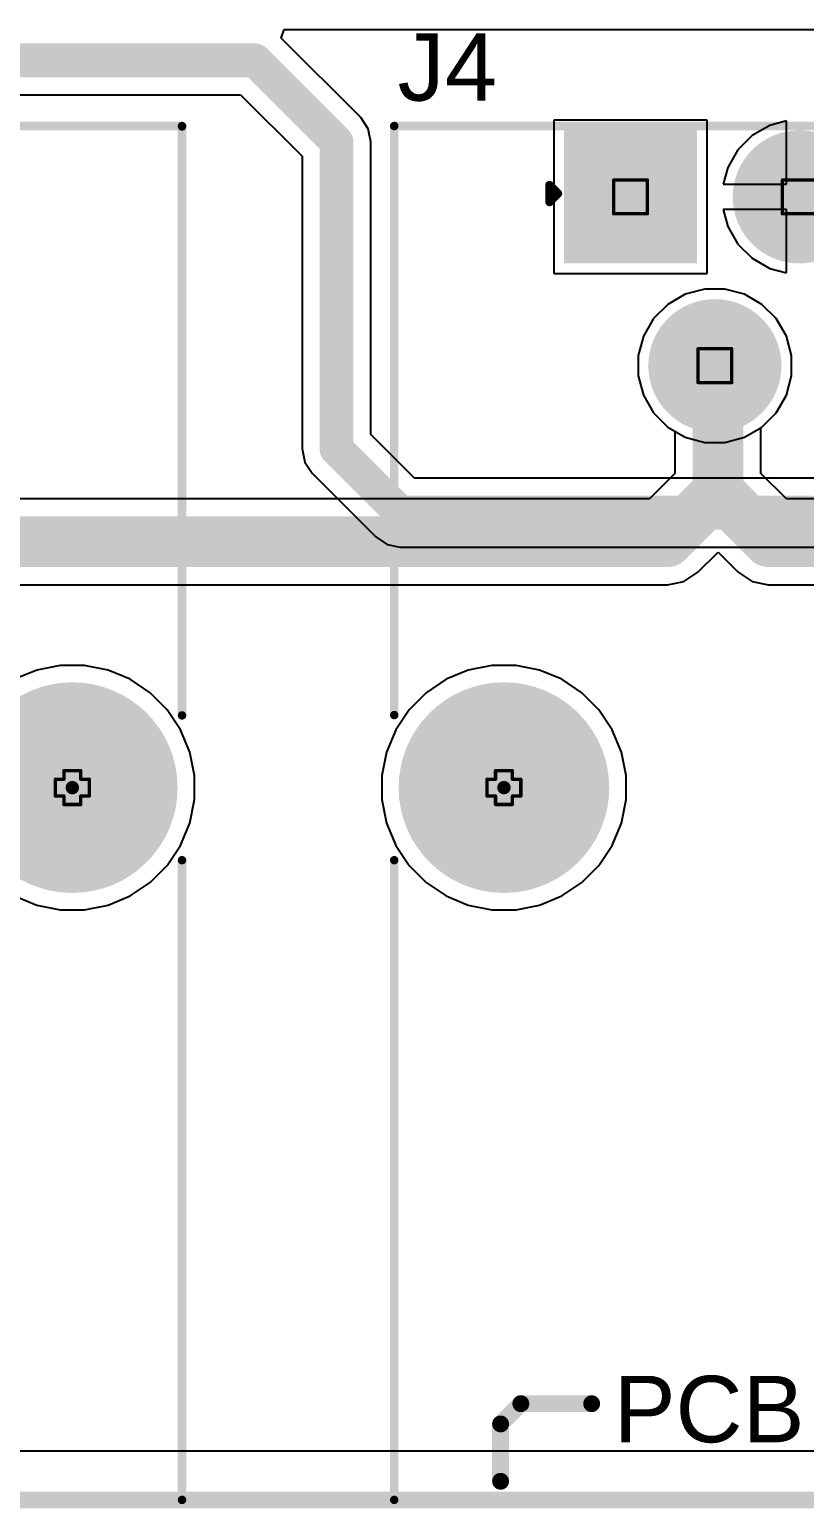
# Model space of a CAD drawing. Header units: inches. Extents: x -18 to 237, y -41 to 211.
# Drawn here: x 32.57 to 44.23, y -3.6 to 18.65 of the extents above; entities that cross this region are included whole.
import ezdxf

# ---------------------------------------------------------------- set-up
doc = ezdxf.new("R2010")
doc.units = ezdxf.units.IN
for name, color, linetype in [('Board Outline', 216, 'Continuous'), ('Bottom Layer', 5, 'Continuous'), ('Bottom Solder', 6, 'Continuous'), ('Drill Drawing', 1, 'Continuous'), ('Multi-Layer', 9, 'Continuous'), ('Pad Holes', 156, 'Continuous'), ('Top Layer', 1, 'Continuous'), ('Top Overlay', 2, 'Continuous'), ('Top Solder', 216, 'Continuous')]:
    doc.layers.add(name, color=color, linetype=linetype)
doc.styles.add('Arial', font='', dxfattribs={"height": 0.2})
doc.styles.get('Arial').set_extended_font_data('Arial')

# ---------------------------------------------------------------- blocks, each defined once
blk = doc.blocks.new('DS1133_01_S60BPS_5')
at = {"layer": 'Bottom Layer'}
blk.add_hatch(color=5, dxfattribs=at).paths.add_polyline_path([(-4.075, 2.17), (-2.275, 2.17), (-2.275, 0.37), (-4.075, 0.37)])
h = blk.add_hatch(color=5, dxfattribs=at)
edge = h.paths.add_edge_path()
edge.add_arc((-0.635, 1.27), 0.9, 0, 360)
h = blk.add_hatch(color=5, dxfattribs=at)
edge = h.paths.add_edge_path()
edge.add_arc((1.905, 1.27), 0.9, 0, 360)
h = blk.add_hatch(color=5, dxfattribs=at)
edge = h.paths.add_edge_path()
edge.add_arc((-1.905, -1.27), 0.9, 0, 360)
h = blk.add_hatch(color=5, dxfattribs=at)
edge = h.paths.add_edge_path()
edge.add_arc((0.635, -1.27), 0.9, 0, 360)
h = blk.add_hatch(color=5, dxfattribs=at)
edge = h.paths.add_edge_path()
edge.add_arc((3.175, -1.27), 0.9, 0, 360)
at = {"layer": 'Bottom Solder'}
blk.add_hatch(color=6, dxfattribs=at).paths.add_polyline_path([(-4.177, 2.272), (-2.173, 2.272), (-2.173, 0.268), (-4.177, 0.268)])
h = blk.add_hatch(color=6, dxfattribs=at)
edge = h.paths.add_edge_path()
edge.add_arc((-0.635, 1.27), 1.002, 0, 360)
h = blk.add_hatch(color=6, dxfattribs=at)
edge = h.paths.add_edge_path()
edge.add_arc((1.905, 1.27), 1.002, 0, 360)
h = blk.add_hatch(color=6, dxfattribs=at)
edge = h.paths.add_edge_path()
edge.add_arc((-1.905, -1.27), 1.002, 0, 360)
h = blk.add_hatch(color=6, dxfattribs=at)
edge = h.paths.add_edge_path()
edge.add_arc((0.635, -1.27), 1.002, 0, 360)
h = blk.add_hatch(color=6, dxfattribs=at)
edge = h.paths.add_edge_path()
edge.add_arc((3.175, -1.27), 1.002, 0, 360)
h = blk.add_hatch(color=6, dxfattribs=at)
edge = h.paths.add_edge_path()
edge.add_arc((-5.08, -7.62), 0.102, 0, 360)
h = blk.add_hatch(color=6, dxfattribs=at)
edge = h.paths.add_edge_path()
edge.add_arc((5.08, -7.62), 0.102, 0, 360)
at = {"layer": 'Multi-Layer'}
blk.add_hatch(color=9, dxfattribs=at).paths.add_polyline_path([(-4.075, 2.17), (-2.275, 2.17), (-2.275, 0.37), (-4.075, 0.37)])
h = blk.add_hatch(color=9, dxfattribs=at)
edge = h.paths.add_edge_path()
edge.add_arc((-0.635, 1.27), 0.9, 0, 360)
h = blk.add_hatch(color=9, dxfattribs=at)
edge = h.paths.add_edge_path()
edge.add_arc((1.905, 1.27), 0.9, 0, 360)
h = blk.add_hatch(color=9, dxfattribs=at)
edge = h.paths.add_edge_path()
edge.add_arc((-1.905, -1.27), 0.9, 0, 360)
h = blk.add_hatch(color=9, dxfattribs=at)
edge = h.paths.add_edge_path()
edge.add_arc((0.635, -1.27), 0.9, 0, 360)
h = blk.add_hatch(color=9, dxfattribs=at)
edge = h.paths.add_edge_path()
edge.add_arc((3.175, -1.27), 0.9, 0, 360)
at = {"layer": 'Pad Holes'}
h = blk.add_hatch(color=7, dxfattribs=at)
edge = h.paths.add_edge_path()
edge.add_arc((-3.175, 1.27), 0.51, 0, 360)
h = blk.add_hatch(color=7, dxfattribs=at)
edge = h.paths.add_edge_path()
edge.add_arc((-0.635, 1.27), 0.51, 0, 360)
h = blk.add_hatch(color=7, dxfattribs=at)
edge = h.paths.add_edge_path()
edge.add_arc((1.905, 1.27), 0.51, 0, 360)
h = blk.add_hatch(color=7, dxfattribs=at)
edge = h.paths.add_edge_path()
edge.add_arc((-1.905, -1.27), 0.51, 0, 360)
h = blk.add_hatch(color=7, dxfattribs=at)
edge = h.paths.add_edge_path()
edge.add_arc((0.635, -1.27), 0.51, 0, 360)
h = blk.add_hatch(color=7, dxfattribs=at)
edge = h.paths.add_edge_path()
edge.add_arc((3.175, -1.27), 0.51, 0, 360)
h = blk.add_hatch(color=7, dxfattribs=at)
edge = h.paths.add_edge_path()
edge.add_arc((-5.08, -7.62), 1.585, 0, 360)
h = blk.add_hatch(color=7, dxfattribs=at)
edge = h.paths.add_edge_path()
edge.add_arc((5.08, -7.62), 1.585, 0, 360)
at = {"layer": 'Top Layer'}
blk.add_hatch(color=1, dxfattribs=at).paths.add_polyline_path([(-4.075, 2.17), (-2.275, 2.17), (-2.275, 0.37), (-4.075, 0.37)])
h = blk.add_hatch(color=1, dxfattribs=at)
edge = h.paths.add_edge_path()
edge.add_arc((-0.635, 1.27), 0.9, 0, 360)
h = blk.add_hatch(color=1, dxfattribs=at)
edge = h.paths.add_edge_path()
edge.add_arc((1.905, 1.27), 0.9, 0, 360)
h = blk.add_hatch(color=1, dxfattribs=at)
edge = h.paths.add_edge_path()
edge.add_arc((-1.905, -1.27), 0.9, 0, 360)
h = blk.add_hatch(color=1, dxfattribs=at)
edge = h.paths.add_edge_path()
edge.add_arc((0.635, -1.27), 0.9, 0, 360)
h = blk.add_hatch(color=1, dxfattribs=at)
edge = h.paths.add_edge_path()
edge.add_arc((3.175, -1.27), 0.9, 0, 360)
at = {"layer": 'Top Solder'}
blk.add_hatch(color=216, dxfattribs=at).paths.add_polyline_path([(-4.177, 2.272), (-2.173, 2.272), (-2.173, 0.268), (-4.177, 0.268)])
h = blk.add_hatch(color=216, dxfattribs=at)
edge = h.paths.add_edge_path()
edge.add_arc((-0.635, 1.27), 1.002, 0, 360)
h = blk.add_hatch(color=216, dxfattribs=at)
edge = h.paths.add_edge_path()
edge.add_arc((1.905, 1.27), 1.002, 0, 360)
h = blk.add_hatch(color=216, dxfattribs=at)
edge = h.paths.add_edge_path()
edge.add_arc((-1.905, -1.27), 1.002, 0, 360)
h = blk.add_hatch(color=216, dxfattribs=at)
edge = h.paths.add_edge_path()
edge.add_arc((0.635, -1.27), 1.002, 0, 360)
h = blk.add_hatch(color=216, dxfattribs=at)
edge = h.paths.add_edge_path()
edge.add_arc((3.175, -1.27), 1.002, 0, 360)
h = blk.add_hatch(color=216, dxfattribs=at)
edge = h.paths.add_edge_path()
edge.add_arc((-5.08, -7.62), 0.102, 0, 360)
h = blk.add_hatch(color=216, dxfattribs=at)
edge = h.paths.add_edge_path()
edge.add_arc((5.08, -7.62), 0.102, 0, 360)
at = {"layer": 'Top Overlay'}
for points in [[(-6.731, 2.337, 0.127, 0.127, 0), (6.731, 2.337, 0.127, 0.127, 0)], [(-6.731, -6.528, 0.127, 0.127, 0), (-6.731, 2.337, 0.127, 0.127, 0)], [(6.731, -6.533, 0.127, 0.127, 0), (6.731, 2.331, 0.127, 0.127, 0)], [(-4.394, 1.194, 0.127, 0.127, 0), (-4.394, 1.448, 0.127, 0.127, 0)], [(-4.394, 1.448, 0.127, 0.127, 0), (-4.267, 1.321, 0.127, 0.127, 0)], [(-4.394, 1.194, 0.127, 0.127, 0), (-4.267, 1.321, 0.127, 0.127, 0)], [(-6.731, -18.339, 0.127, 0.127, 0), (-6.731, -8.712, 0.127, 0.127, 0)], [(6.731, -18.339, 0.127, 0.127, 0), (6.731, -8.712, 0.127, 0.127, 0)], [(-5.131, -17.196, 0.254, 0.254, 0), (-4.826, -16.891, 0.254, 0.254, 0)], [(-4.826, -16.891, 0.254, 0.254, 0), (-3.759, -16.891, 0.254, 0.254, 0)], [(-5.131, -18.059, 0.254, 0.254, 0), (-5.131, -17.196, 0.254, 0.254, 0)], [(-6.731, -18.339, 0.127, 0.127, 0), (6.731, -18.339, 0.127, 0.127, 0)]]:
    blk.add_lwpolyline(points, format="xyseb", dxfattribs=at)
for points in [[(-6.763, 2.337, 0.0635, 0.0635, 1), (-6.699, 2.337, 0.0635, 0.0635, 1)], [(-6.763, 2.337, 0.0635, 0.0635, 1), (-6.699, 2.337, 0.0635, 0.0635, 1)], [(6.699, 2.337, 0.0635, 0.0635, 1), (6.763, 2.337, 0.0635, 0.0635, 1)], [(6.699, 2.331, 0.0635, 0.0635, 1), (6.763, 2.331, 0.0635, 0.0635, 1)], [(-4.426, 1.448, 0.0635, 0.0635, 1), (-4.362, 1.448, 0.0635, 0.0635, 1)], [(-4.426, 1.448, 0.0635, 0.0635, 1), (-4.362, 1.448, 0.0635, 0.0635, 1)], [(-4.299, 1.321, 0.0635, 0.0635, 1), (-4.235, 1.321, 0.0635, 0.0635, 1)], [(-4.299, 1.321, 0.0635, 0.0635, 1), (-4.235, 1.321, 0.0635, 0.0635, 1)], [(-4.426, 1.194, 0.0635, 0.0635, 1), (-4.362, 1.194, 0.0635, 0.0635, 1)], [(-4.426, 1.194, 0.0635, 0.0635, 1), (-4.362, 1.194, 0.0635, 0.0635, 1)], [(-6.763, -6.528, 0.0635, 0.0635, 1), (-6.699, -6.528, 0.0635, 0.0635, 1)], [(6.699, -6.533, 0.0635, 0.0635, 1), (6.763, -6.533, 0.0635, 0.0635, 1)], [(-6.763, -8.712, 0.0635, 0.0635, 1), (-6.699, -8.712, 0.0635, 0.0635, 1)], [(6.699, -8.712, 0.0635, 0.0635, 1), (6.763, -8.712, 0.0635, 0.0635, 1)], [(-4.889, -16.891, 0.127, 0.127, 1), (-4.762, -16.891, 0.127, 0.127, 1)], [(-4.889, -16.891, 0.127, 0.127, 1), (-4.762, -16.891, 0.127, 0.127, 1)], [(-3.823, -16.891, 0.127, 0.127, 1), (-3.696, -16.891, 0.127, 0.127, 1)], [(-5.194, -17.196, 0.127, 0.127, 1), (-5.067, -17.196, 0.127, 0.127, 1)], [(-5.194, -17.196, 0.127, 0.127, 1), (-5.067, -17.196, 0.127, 0.127, 1)], [(-5.194, -18.059, 0.127, 0.127, 1), (-5.067, -18.059, 0.127, 0.127, 1)], [(-6.763, -18.339, 0.0635, 0.0635, 1), (-6.699, -18.339, 0.0635, 0.0635, 1)], [(-6.763, -18.339, 0.0635, 0.0635, 1), (-6.699, -18.339, 0.0635, 0.0635, 1)], [(6.699, -18.339, 0.0635, 0.0635, 1), (6.763, -18.339, 0.0635, 0.0635, 1)], [(6.699, -18.339, 0.0635, 0.0635, 1), (6.763, -18.339, 0.0635, 0.0635, 1)]]:
    blk.add_lwpolyline(points, format="xyseb", close=True, dxfattribs=at)
at = {"layer": 'Top Overlay', "style": 'Arial'}
blk.add_text('PCB Edge', height=1, dxfattribs=at).set_placement((-3.429, -17.472))
blk = doc.blocks.new('DS1133_01_S60BPS_6')
at = {"layer": 'Bottom Layer'}
blk.add_hatch(color=5, dxfattribs=at).paths.add_polyline_path([(-4.075, 2.17), (-2.275, 2.17), (-2.275, 0.37), (-4.075, 0.37)])
h = blk.add_hatch(color=5, dxfattribs=at)
edge = h.paths.add_edge_path()
edge.add_arc((-0.635, 1.27), 0.9, 0, 360)
h = blk.add_hatch(color=5, dxfattribs=at)
edge = h.paths.add_edge_path()
edge.add_arc((1.905, 1.27), 0.9, 0, 360)
h = blk.add_hatch(color=5, dxfattribs=at)
edge = h.paths.add_edge_path()
edge.add_arc((-1.905, -1.27), 0.9, 0, 360)
h = blk.add_hatch(color=5, dxfattribs=at)
edge = h.paths.add_edge_path()
edge.add_arc((0.635, -1.27), 0.9, 0, 360)
h = blk.add_hatch(color=5, dxfattribs=at)
edge = h.paths.add_edge_path()
edge.add_arc((3.175, -1.27), 0.9, 0, 360)
at = {"layer": 'Bottom Solder'}
blk.add_hatch(color=6, dxfattribs=at).paths.add_polyline_path([(-4.177, 2.272), (-2.173, 2.272), (-2.173, 0.268), (-4.177, 0.268)])
h = blk.add_hatch(color=6, dxfattribs=at)
edge = h.paths.add_edge_path()
edge.add_arc((-0.635, 1.27), 1.002, 0, 360)
h = blk.add_hatch(color=6, dxfattribs=at)
edge = h.paths.add_edge_path()
edge.add_arc((1.905, 1.27), 1.002, 0, 360)
h = blk.add_hatch(color=6, dxfattribs=at)
edge = h.paths.add_edge_path()
edge.add_arc((-1.905, -1.27), 1.002, 0, 360)
h = blk.add_hatch(color=6, dxfattribs=at)
edge = h.paths.add_edge_path()
edge.add_arc((0.635, -1.27), 1.002, 0, 360)
h = blk.add_hatch(color=6, dxfattribs=at)
edge = h.paths.add_edge_path()
edge.add_arc((3.175, -1.27), 1.002, 0, 360)
h = blk.add_hatch(color=6, dxfattribs=at)
edge = h.paths.add_edge_path()
edge.add_arc((-5.08, -7.62), 0.102, 0, 360)
h = blk.add_hatch(color=6, dxfattribs=at)
edge = h.paths.add_edge_path()
edge.add_arc((5.08, -7.62), 0.102, 0, 360)
at = {"layer": 'Multi-Layer'}
blk.add_hatch(color=9, dxfattribs=at).paths.add_polyline_path([(-4.075, 2.17), (-2.275, 2.17), (-2.275, 0.37), (-4.075, 0.37)])
h = blk.add_hatch(color=9, dxfattribs=at)
edge = h.paths.add_edge_path()
edge.add_arc((-0.635, 1.27), 0.9, 0, 360)
h = blk.add_hatch(color=9, dxfattribs=at)
edge = h.paths.add_edge_path()
edge.add_arc((1.905, 1.27), 0.9, 0, 360)
h = blk.add_hatch(color=9, dxfattribs=at)
edge = h.paths.add_edge_path()
edge.add_arc((-1.905, -1.27), 0.9, 0, 360)
h = blk.add_hatch(color=9, dxfattribs=at)
edge = h.paths.add_edge_path()
edge.add_arc((0.635, -1.27), 0.9, 0, 360)
h = blk.add_hatch(color=9, dxfattribs=at)
edge = h.paths.add_edge_path()
edge.add_arc((3.175, -1.27), 0.9, 0, 360)
at = {"layer": 'Pad Holes'}
h = blk.add_hatch(color=7, dxfattribs=at)
edge = h.paths.add_edge_path()
edge.add_arc((-3.175, 1.27), 0.51, 0, 360)
h = blk.add_hatch(color=7, dxfattribs=at)
edge = h.paths.add_edge_path()
edge.add_arc((-0.635, 1.27), 0.51, 0, 360)
h = blk.add_hatch(color=7, dxfattribs=at)
edge = h.paths.add_edge_path()
edge.add_arc((1.905, 1.27), 0.51, 0, 360)
h = blk.add_hatch(color=7, dxfattribs=at)
edge = h.paths.add_edge_path()
edge.add_arc((-1.905, -1.27), 0.51, 0, 360)
h = blk.add_hatch(color=7, dxfattribs=at)
edge = h.paths.add_edge_path()
edge.add_arc((0.635, -1.27), 0.51, 0, 360)
h = blk.add_hatch(color=7, dxfattribs=at)
edge = h.paths.add_edge_path()
edge.add_arc((3.175, -1.27), 0.51, 0, 360)
h = blk.add_hatch(color=7, dxfattribs=at)
edge = h.paths.add_edge_path()
edge.add_arc((-5.08, -7.62), 1.585, 0, 360)
h = blk.add_hatch(color=7, dxfattribs=at)
edge = h.paths.add_edge_path()
edge.add_arc((5.08, -7.62), 1.585, 0, 360)
at = {"layer": 'Top Layer'}
blk.add_hatch(color=1, dxfattribs=at).paths.add_polyline_path([(-4.075, 2.17), (-2.275, 2.17), (-2.275, 0.37), (-4.075, 0.37)])
h = blk.add_hatch(color=1, dxfattribs=at)
edge = h.paths.add_edge_path()
edge.add_arc((-0.635, 1.27), 0.9, 0, 360)
h = blk.add_hatch(color=1, dxfattribs=at)
edge = h.paths.add_edge_path()
edge.add_arc((1.905, 1.27), 0.9, 0, 360)
h = blk.add_hatch(color=1, dxfattribs=at)
edge = h.paths.add_edge_path()
edge.add_arc((-1.905, -1.27), 0.9, 0, 360)
h = blk.add_hatch(color=1, dxfattribs=at)
edge = h.paths.add_edge_path()
edge.add_arc((0.635, -1.27), 0.9, 0, 360)
h = blk.add_hatch(color=1, dxfattribs=at)
edge = h.paths.add_edge_path()
edge.add_arc((3.175, -1.27), 0.9, 0, 360)
at = {"layer": 'Top Solder'}
blk.add_hatch(color=216, dxfattribs=at).paths.add_polyline_path([(-4.177, 2.272), (-2.173, 2.272), (-2.173, 0.268), (-4.177, 0.268)])
h = blk.add_hatch(color=216, dxfattribs=at)
edge = h.paths.add_edge_path()
edge.add_arc((-0.635, 1.27), 1.002, 0, 360)
h = blk.add_hatch(color=216, dxfattribs=at)
edge = h.paths.add_edge_path()
edge.add_arc((1.905, 1.27), 1.002, 0, 360)
h = blk.add_hatch(color=216, dxfattribs=at)
edge = h.paths.add_edge_path()
edge.add_arc((-1.905, -1.27), 1.002, 0, 360)
h = blk.add_hatch(color=216, dxfattribs=at)
edge = h.paths.add_edge_path()
edge.add_arc((0.635, -1.27), 1.002, 0, 360)
h = blk.add_hatch(color=216, dxfattribs=at)
edge = h.paths.add_edge_path()
edge.add_arc((3.175, -1.27), 1.002, 0, 360)
h = blk.add_hatch(color=216, dxfattribs=at)
edge = h.paths.add_edge_path()
edge.add_arc((-5.08, -7.62), 0.102, 0, 360)
h = blk.add_hatch(color=216, dxfattribs=at)
edge = h.paths.add_edge_path()
edge.add_arc((5.08, -7.62), 0.102, 0, 360)
at = {"layer": 'Top Overlay'}
for points in [[(-6.731, 2.337, 0.127, 0.127, 0), (6.731, 2.337, 0.127, 0.127, 0)], [(-6.731, -6.528, 0.127, 0.127, 0), (-6.731, 2.337, 0.127, 0.127, 0)], [(6.731, -6.533, 0.127, 0.127, 0), (6.731, 2.331, 0.127, 0.127, 0)], [(-4.394, 1.194, 0.127, 0.127, 0), (-4.394, 1.448, 0.127, 0.127, 0)], [(-4.394, 1.448, 0.127, 0.127, 0), (-4.267, 1.321, 0.127, 0.127, 0)], [(-4.394, 1.194, 0.127, 0.127, 0), (-4.267, 1.321, 0.127, 0.127, 0)], [(-6.731, -18.339, 0.127, 0.127, 0), (-6.731, -8.712, 0.127, 0.127, 0)], [(6.731, -18.339, 0.127, 0.127, 0), (6.731, -8.712, 0.127, 0.127, 0)], [(-5.131, -17.196, 0.254, 0.254, 0), (-4.826, -16.891, 0.254, 0.254, 0)], [(-4.826, -16.891, 0.254, 0.254, 0), (-3.759, -16.891, 0.254, 0.254, 0)], [(-5.131, -18.059, 0.254, 0.254, 0), (-5.131, -17.196, 0.254, 0.254, 0)], [(-6.731, -18.339, 0.127, 0.127, 0), (6.731, -18.339, 0.127, 0.127, 0)]]:
    blk.add_lwpolyline(points, format="xyseb", dxfattribs=at)
for points in [[(-6.763, 2.337, 0.0635, 0.0635, 1), (-6.699, 2.337, 0.0635, 0.0635, 1)], [(-6.763, 2.337, 0.0635, 0.0635, 1), (-6.699, 2.337, 0.0635, 0.0635, 1)], [(6.699, 2.337, 0.0635, 0.0635, 1), (6.763, 2.337, 0.0635, 0.0635, 1)], [(6.699, 2.331, 0.0635, 0.0635, 1), (6.763, 2.331, 0.0635, 0.0635, 1)], [(-4.426, 1.448, 0.0635, 0.0635, 1), (-4.362, 1.448, 0.0635, 0.0635, 1)], [(-4.426, 1.448, 0.0635, 0.0635, 1), (-4.362, 1.448, 0.0635, 0.0635, 1)], [(-4.299, 1.321, 0.0635, 0.0635, 1), (-4.235, 1.321, 0.0635, 0.0635, 1)], [(-4.299, 1.321, 0.0635, 0.0635, 1), (-4.235, 1.321, 0.0635, 0.0635, 1)], [(-4.426, 1.194, 0.0635, 0.0635, 1), (-4.362, 1.194, 0.0635, 0.0635, 1)], [(-4.426, 1.194, 0.0635, 0.0635, 1), (-4.362, 1.194, 0.0635, 0.0635, 1)], [(-6.763, -6.528, 0.0635, 0.0635, 1), (-6.699, -6.528, 0.0635, 0.0635, 1)], [(6.699, -6.533, 0.0635, 0.0635, 1), (6.763, -6.533, 0.0635, 0.0635, 1)], [(-6.763, -8.712, 0.0635, 0.0635, 1), (-6.699, -8.712, 0.0635, 0.0635, 1)], [(6.699, -8.712, 0.0635, 0.0635, 1), (6.763, -8.712, 0.0635, 0.0635, 1)], [(-4.889, -16.891, 0.127, 0.127, 1), (-4.762, -16.891, 0.127, 0.127, 1)], [(-4.889, -16.891, 0.127, 0.127, 1), (-4.762, -16.891, 0.127, 0.127, 1)], [(-3.823, -16.891, 0.127, 0.127, 1), (-3.696, -16.891, 0.127, 0.127, 1)], [(-5.194, -17.196, 0.127, 0.127, 1), (-5.067, -17.196, 0.127, 0.127, 1)], [(-5.194, -17.196, 0.127, 0.127, 1), (-5.067, -17.196, 0.127, 0.127, 1)], [(-5.194, -18.059, 0.127, 0.127, 1), (-5.067, -18.059, 0.127, 0.127, 1)], [(-6.763, -18.339, 0.0635, 0.0635, 1), (-6.699, -18.339, 0.0635, 0.0635, 1)], [(-6.763, -18.339, 0.0635, 0.0635, 1), (-6.699, -18.339, 0.0635, 0.0635, 1)], [(6.699, -18.339, 0.0635, 0.0635, 1), (6.763, -18.339, 0.0635, 0.0635, 1)], [(6.699, -18.339, 0.0635, 0.0635, 1), (6.763, -18.339, 0.0635, 0.0635, 1)]]:
    blk.add_lwpolyline(points, format="xyseb", close=True, dxfattribs=at)
at = {"layer": 'Top Overlay', "style": 'Arial'}
blk.add_text('PCB Edge', height=1, dxfattribs=at).set_placement((-3.429, -17.472))

msp = doc.modelspace()

# ---------------------------------------------------------------- linework, layer by layer
at = {"layer": 'Board Outline'}
msp.add_lwpolyline([(-3.538, -3.476, 0.254, 0.254, 0), (76.462, -3.476, 0.254, 0.254, 0)], format="xyseb", dxfattribs=at)
at = {"layer": 'Bottom Layer'}
for p, q in [((42.765, 17.288), (40.457, 17.288)), ((40.457, 17.288), (40.457, 14.98)), ((42.765, 14.98), (42.765, 17.288)), ((43.706, 17.209), (43.443, 17.057)), ((43.961, 17.278), (43.706, 17.209)), ((43.961, 16.324), (43.961, 17.278)), ((43.443, 17.057), (43.228, 16.843)), ((43.228, 16.843), (43.076, 16.579)), ((43.076, 16.579), (43.008, 16.324)), ((43.008, 16.324), (43.961, 16.324)), ((43.961, 15.943), (43.008, 15.943)), ((43.008, 15.943), (43.076, 15.689)), ((43.961, 14.99), (43.961, 15.943)), ((43.076, 15.689), (43.228, 15.425)), ((43.228, 15.425), (43.443, 15.211)), ((43.443, 15.211), (43.706, 15.059)), ((40.457, 14.98), (42.765, 14.98)), ((43.706, 15.059), (43.961, 14.99)), ((42.729, 14.748), (42.436, 14.669)), ((43.033, 14.748), (42.729, 14.748)), ((43.327, 14.669), (43.033, 14.748)), ((42.173, 14.517), (41.958, 14.303)), ((42.436, 14.669), (42.173, 14.517)), ((43.59, 14.517), (43.327, 14.669)), ((43.805, 14.303), (43.59, 14.517)), ((41.958, 14.303), (41.806, 14.039)), ((43.957, 14.039), (43.805, 14.303)), ((41.806, 14.039), (41.727, 13.746)), ((44.035, 13.746), (43.957, 14.039)), ((41.727, 13.746), (41.727, 13.442)), ((44.035, 13.442), (44.035, 13.746)), ((41.727, 13.442), (41.806, 13.149)), ((43.957, 13.149), (44.035, 13.442)), ((41.806, 13.149), (41.958, 12.885)), ((43.805, 12.885), (43.957, 13.149)), ((41.958, 12.885), (42.173, 12.671)), ((43.59, 12.671), (43.805, 12.885)), ((42.173, 12.671), (42.28, 12.609)), ((42.28, 12.609), (42.28, 11.974)), ((43.575, 12.662), (43.59, 12.671)), ((43.575, 11.974), (43.575, 12.662)), ((42.28, 11.974), (41.897, 11.591)), ((43.958, 11.591), (43.575, 11.974)), ((41.897, 11.591), (27.395, 11.591)), ((53.469, 11.591), (43.958, 11.591)), ((42.623, 10.486), (42.928, 10.79)), ((42.928, 10.79), (43.232, 10.486)), ((42.413, 10.346), (42.623, 10.486)), ((43.232, 10.486), (43.442, 10.346)), ((27.126, 10.297), (42.166, 10.297)), ((42.166, 10.297), (42.413, 10.346)), ((43.442, 10.346), (43.69, 10.297)), ((43.69, 10.297), (58.729, 10.297)), ((32.674, 9.012), (32.339, 8.874)), ((33.029, 9.083), (32.674, 9.012)), ((33.391, 9.083), (33.029, 9.083)), ((33.747, 9.012), (33.391, 9.083)), ((34.081, 8.874), (33.747, 9.012)), ((39.17, 9.012), (38.835, 8.874)), ((39.525, 9.083), (39.17, 9.012)), ((39.888, 9.083), (39.525, 9.083)), ((40.243, 9.012), (39.888, 9.083)), ((40.577, 8.874), (40.243, 9.012)), ((34.382, 8.672), (34.081, 8.874)), ((38.835, 8.874), (38.534, 8.672)), ((40.879, 8.672), (40.577, 8.874)), ((34.639, 8.416), (34.382, 8.672)), ((38.534, 8.672), (38.278, 8.416)), ((41.135, 8.416), (40.879, 8.672)), ((34.84, 8.115), (34.639, 8.416)), ((38.278, 8.416), (38.077, 8.115)), ((41.336, 8.115), (41.135, 8.416)), ((34.979, 7.78), (34.84, 8.115)), ((38.077, 8.115), (37.938, 7.78)), ((41.475, 7.78), (41.336, 8.115)), ((35.049, 7.425), (34.979, 7.78)), ((37.938, 7.78), (37.867, 7.425)), ((41.545, 7.425), (41.475, 7.78)), ((35.049, 7.063), (35.049, 7.425)), ((37.867, 7.425), (37.867, 7.063)), ((41.545, 7.063), (41.545, 7.425)), ((34.979, 6.708), (35.049, 7.063)), ((37.867, 7.063), (37.938, 6.708)), ((41.475, 6.708), (41.545, 7.063)), ((34.84, 6.373), (34.979, 6.708)), ((37.938, 6.708), (38.077, 6.373)), ((41.336, 6.373), (41.475, 6.708)), ((34.639, 6.072), (34.84, 6.373)), ((38.077, 6.373), (38.278, 6.072)), ((41.135, 6.072), (41.336, 6.373)), ((34.382, 5.816), (34.639, 6.072)), ((38.278, 6.072), (38.534, 5.816)), ((40.879, 5.816), (41.135, 6.072)), ((34.081, 5.614), (34.382, 5.816)), ((38.534, 5.816), (38.835, 5.614)), ((40.577, 5.614), (40.879, 5.816)), ((32.339, 5.614), (32.674, 5.476)), ((33.747, 5.476), (34.081, 5.614)), ((38.835, 5.614), (39.17, 5.476)), ((40.243, 5.476), (40.577, 5.614)), ((32.674, 5.476), (33.029, 5.405)), ((33.029, 5.405), (33.391, 5.405)), ((33.391, 5.405), (33.747, 5.476)), ((39.17, 5.476), (39.525, 5.405)), ((39.525, 5.405), (39.888, 5.405)), ((39.888, 5.405), (40.243, 5.476)), ((75.819, -2.74), (-2.794, -2.74))]:
    msp.add_line(p, q, dxfattribs=at)
for points in [[(42.928, 11.706, 0.762, 0.762, 0), (42.928, 13.594, 0.762, 0.762, 0)], [(42.166, 10.944, 0.762, 0.762, 0), (42.928, 11.706, 0.762, 0.762, 0)], [(42.928, 11.706, 0.762, 0.762, 0), (43.69, 10.944, 0.762, 0.762, 0)], [(27.126, 10.944, 0.762, 0.762, 0), (42.166, 10.944, 0.762, 0.762, 0)], [(43.69, 10.944, 0.762, 0.762, 0), (55.198, 10.944, 0.762, 0.762, 0)]]:
    msp.add_lwpolyline(points, format="xyseb", dxfattribs=at)
for points in [[(42.737, 13.594, 0.381, 0.381, 1), (43.118, 13.594, 0.381, 0.381, 1)], [(42.737, 11.706, 0.381, 0.381, 1), (43.118, 11.706, 0.381, 0.381, 1)], [(42.737, 11.706, 0.381, 0.381, 1), (43.118, 11.706, 0.381, 0.381, 1)], [(42.737, 11.706, 0.381, 0.381, 1), (43.118, 11.706, 0.381, 0.381, 1)], [(41.975, 10.944, 0.381, 0.381, 1), (42.356, 10.944, 0.381, 0.381, 1)], [(41.975, 10.944, 0.381, 0.381, 1), (42.356, 10.944, 0.381, 0.381, 1)], [(43.499, 10.944, 0.381, 0.381, 1), (43.88, 10.944, 0.381, 0.381, 1)], [(43.499, 10.944, 0.381, 0.381, 1), (43.88, 10.944, 0.381, 0.381, 1)]]:
    msp.add_lwpolyline(points, format="xyseb", close=True, dxfattribs=at)
at = {"layer": 'Drill Drawing'}
for points in [[(41.357, 16.388, 0.0508, 0.0508, 0), (41.865, 16.388, 0.0508, 0.0508, 0)], [(41.357, 15.88, 0.0508, 0.0508, 0), (41.357, 16.388, 0.0508, 0.0508, 0)], [(41.865, 15.88, 0.0508, 0.0508, 0), (41.865, 16.388, 0.0508, 0.0508, 0)], [(43.897, 16.388, 0.0508, 0.0508, 0), (44.405, 16.388, 0.0508, 0.0508, 0)], [(43.897, 15.88, 0.0508, 0.0508, 0), (43.897, 16.388, 0.0508, 0.0508, 0)], [(41.357, 15.88, 0.0508, 0.0508, 0), (41.865, 15.88, 0.0508, 0.0508, 0)], [(43.897, 15.88, 0.0508, 0.0508, 0), (44.405, 15.88, 0.0508, 0.0508, 0)], [(42.627, 13.848, 0.0508, 0.0508, 0), (43.135, 13.848, 0.0508, 0.0508, 0)], [(42.627, 13.34, 0.0508, 0.0508, 0), (42.627, 13.848, 0.0508, 0.0508, 0)], [(43.135, 13.34, 0.0508, 0.0508, 0), (43.135, 13.848, 0.0508, 0.0508, 0)], [(42.627, 13.34, 0.0508, 0.0508, 0), (43.135, 13.34, 0.0508, 0.0508, 0)], [(32.956, 7.117, 0.0508, 0.0508, 0), (32.956, 7.371, 0.0508, 0.0508, 0)], [(32.956, 7.371, 0.0508, 0.0508, 0), (33.083, 7.371, 0.0508, 0.0508, 0)], [(33.083, 7.371, 0.0508, 0.0508, 0), (33.083, 7.498, 0.0508, 0.0508, 0)], [(33.083, 7.498, 0.0508, 0.0508, 0), (33.337, 7.498, 0.0508, 0.0508, 0)], [(33.337, 7.371, 0.0508, 0.0508, 0), (33.337, 7.498, 0.0508, 0.0508, 0)], [(33.337, 7.371, 0.0508, 0.0508, 0), (33.464, 7.371, 0.0508, 0.0508, 0)], [(33.464, 7.117, 0.0508, 0.0508, 0), (33.464, 7.371, 0.0508, 0.0508, 0)], [(39.452, 7.117, 0.0508, 0.0508, 0), (39.452, 7.371, 0.0508, 0.0508, 0)], [(39.452, 7.371, 0.0508, 0.0508, 0), (39.579, 7.371, 0.0508, 0.0508, 0)], [(39.579, 7.371, 0.0508, 0.0508, 0), (39.579, 7.498, 0.0508, 0.0508, 0)], [(39.579, 7.498, 0.0508, 0.0508, 0), (39.833, 7.498, 0.0508, 0.0508, 0)], [(39.833, 7.371, 0.0508, 0.0508, 0), (39.833, 7.498, 0.0508, 0.0508, 0)], [(39.833, 7.371, 0.0508, 0.0508, 0), (39.96, 7.371, 0.0508, 0.0508, 0)], [(39.96, 7.117, 0.0508, 0.0508, 0), (39.96, 7.371, 0.0508, 0.0508, 0)], [(32.956, 7.117, 0.0508, 0.0508, 0), (33.083, 7.117, 0.0508, 0.0508, 0)], [(33.083, 6.99, 0.0508, 0.0508, 0), (33.083, 7.117, 0.0508, 0.0508, 0)], [(33.337, 7.117, 0.0508, 0.0508, 0), (33.464, 7.117, 0.0508, 0.0508, 0)], [(33.337, 6.99, 0.0508, 0.0508, 0), (33.337, 7.117, 0.0508, 0.0508, 0)], [(39.452, 7.117, 0.0508, 0.0508, 0), (39.579, 7.117, 0.0508, 0.0508, 0)], [(39.579, 6.99, 0.0508, 0.0508, 0), (39.579, 7.117, 0.0508, 0.0508, 0)], [(39.833, 7.117, 0.0508, 0.0508, 0), (39.96, 7.117, 0.0508, 0.0508, 0)], [(39.833, 6.99, 0.0508, 0.0508, 0), (39.833, 7.117, 0.0508, 0.0508, 0)], [(33.083, 6.99, 0.0508, 0.0508, 0), (33.337, 6.99, 0.0508, 0.0508, 0)], [(39.579, 6.99, 0.0508, 0.0508, 0), (39.833, 6.99, 0.0508, 0.0508, 0)]]:
    msp.add_lwpolyline(points, format="xyseb", dxfattribs=at)
for points in [[(41.345, 16.388, 0.0254, 0.0254, 1), (41.37, 16.388, 0.0254, 0.0254, 1)], [(41.345, 16.388, 0.0254, 0.0254, 1), (41.37, 16.388, 0.0254, 0.0254, 1)], [(41.853, 16.388, 0.0254, 0.0254, 1), (41.878, 16.388, 0.0254, 0.0254, 1)], [(41.853, 16.388, 0.0254, 0.0254, 1), (41.878, 16.388, 0.0254, 0.0254, 1)], [(43.885, 16.388, 0.0254, 0.0254, 1), (43.91, 16.388, 0.0254, 0.0254, 1)], [(43.885, 16.388, 0.0254, 0.0254, 1), (43.91, 16.388, 0.0254, 0.0254, 1)], [(41.345, 15.88, 0.0254, 0.0254, 1), (41.37, 15.88, 0.0254, 0.0254, 1)], [(41.345, 15.88, 0.0254, 0.0254, 1), (41.37, 15.88, 0.0254, 0.0254, 1)], [(41.853, 15.88, 0.0254, 0.0254, 1), (41.878, 15.88, 0.0254, 0.0254, 1)], [(41.853, 15.88, 0.0254, 0.0254, 1), (41.878, 15.88, 0.0254, 0.0254, 1)], [(43.885, 15.88, 0.0254, 0.0254, 1), (43.91, 15.88, 0.0254, 0.0254, 1)], [(43.885, 15.88, 0.0254, 0.0254, 1), (43.91, 15.88, 0.0254, 0.0254, 1)], [(42.615, 13.848, 0.0254, 0.0254, 1), (42.64, 13.848, 0.0254, 0.0254, 1)], [(42.615, 13.848, 0.0254, 0.0254, 1), (42.64, 13.848, 0.0254, 0.0254, 1)], [(43.123, 13.848, 0.0254, 0.0254, 1), (43.148, 13.848, 0.0254, 0.0254, 1)], [(43.123, 13.848, 0.0254, 0.0254, 1), (43.148, 13.848, 0.0254, 0.0254, 1)], [(42.615, 13.34, 0.0254, 0.0254, 1), (42.64, 13.34, 0.0254, 0.0254, 1)], [(42.615, 13.34, 0.0254, 0.0254, 1), (42.64, 13.34, 0.0254, 0.0254, 1)], [(43.123, 13.34, 0.0254, 0.0254, 1), (43.148, 13.34, 0.0254, 0.0254, 1)], [(43.123, 13.34, 0.0254, 0.0254, 1), (43.148, 13.34, 0.0254, 0.0254, 1)], [(32.943, 7.371, 0.0254, 0.0254, 1), (32.969, 7.371, 0.0254, 0.0254, 1)], [(32.943, 7.371, 0.0254, 0.0254, 1), (32.969, 7.371, 0.0254, 0.0254, 1)], [(33.07, 7.498, 0.0254, 0.0254, 1), (33.096, 7.498, 0.0254, 0.0254, 1)], [(33.07, 7.498, 0.0254, 0.0254, 1), (33.096, 7.498, 0.0254, 0.0254, 1)], [(33.07, 7.371, 0.0254, 0.0254, 1), (33.096, 7.371, 0.0254, 0.0254, 1)], [(33.07, 7.371, 0.0254, 0.0254, 1), (33.096, 7.371, 0.0254, 0.0254, 1)], [(33.324, 7.498, 0.0254, 0.0254, 1), (33.35, 7.498, 0.0254, 0.0254, 1)], [(33.324, 7.498, 0.0254, 0.0254, 1), (33.35, 7.498, 0.0254, 0.0254, 1)], [(33.324, 7.371, 0.0254, 0.0254, 1), (33.35, 7.371, 0.0254, 0.0254, 1)], [(33.324, 7.371, 0.0254, 0.0254, 1), (33.35, 7.371, 0.0254, 0.0254, 1)], [(33.451, 7.371, 0.0254, 0.0254, 1), (33.477, 7.371, 0.0254, 0.0254, 1)], [(33.451, 7.371, 0.0254, 0.0254, 1), (33.477, 7.371, 0.0254, 0.0254, 1)], [(39.44, 7.371, 0.0254, 0.0254, 1), (39.465, 7.371, 0.0254, 0.0254, 1)], [(39.44, 7.371, 0.0254, 0.0254, 1), (39.465, 7.371, 0.0254, 0.0254, 1)], [(39.567, 7.498, 0.0254, 0.0254, 1), (39.592, 7.498, 0.0254, 0.0254, 1)], [(39.567, 7.498, 0.0254, 0.0254, 1), (39.592, 7.498, 0.0254, 0.0254, 1)], [(39.567, 7.371, 0.0254, 0.0254, 1), (39.592, 7.371, 0.0254, 0.0254, 1)], [(39.567, 7.371, 0.0254, 0.0254, 1), (39.592, 7.371, 0.0254, 0.0254, 1)], [(39.821, 7.498, 0.0254, 0.0254, 1), (39.846, 7.498, 0.0254, 0.0254, 1)], [(39.821, 7.498, 0.0254, 0.0254, 1), (39.846, 7.498, 0.0254, 0.0254, 1)], [(39.821, 7.371, 0.0254, 0.0254, 1), (39.846, 7.371, 0.0254, 0.0254, 1)], [(39.821, 7.371, 0.0254, 0.0254, 1), (39.846, 7.371, 0.0254, 0.0254, 1)], [(39.948, 7.371, 0.0254, 0.0254, 1), (39.973, 7.371, 0.0254, 0.0254, 1)], [(39.948, 7.371, 0.0254, 0.0254, 1), (39.973, 7.371, 0.0254, 0.0254, 1)], [(32.943, 7.117, 0.0254, 0.0254, 1), (32.969, 7.117, 0.0254, 0.0254, 1)], [(32.943, 7.117, 0.0254, 0.0254, 1), (32.969, 7.117, 0.0254, 0.0254, 1)], [(33.07, 7.117, 0.0254, 0.0254, 1), (33.096, 7.117, 0.0254, 0.0254, 1)], [(33.07, 7.117, 0.0254, 0.0254, 1), (33.096, 7.117, 0.0254, 0.0254, 1)], [(33.324, 7.117, 0.0254, 0.0254, 1), (33.35, 7.117, 0.0254, 0.0254, 1)], [(33.324, 7.117, 0.0254, 0.0254, 1), (33.35, 7.117, 0.0254, 0.0254, 1)], [(33.451, 7.117, 0.0254, 0.0254, 1), (33.477, 7.117, 0.0254, 0.0254, 1)], [(33.451, 7.117, 0.0254, 0.0254, 1), (33.477, 7.117, 0.0254, 0.0254, 1)], [(39.44, 7.117, 0.0254, 0.0254, 1), (39.465, 7.117, 0.0254, 0.0254, 1)], [(39.44, 7.117, 0.0254, 0.0254, 1), (39.465, 7.117, 0.0254, 0.0254, 1)], [(39.567, 7.117, 0.0254, 0.0254, 1), (39.592, 7.117, 0.0254, 0.0254, 1)], [(39.567, 7.117, 0.0254, 0.0254, 1), (39.592, 7.117, 0.0254, 0.0254, 1)], [(39.821, 7.117, 0.0254, 0.0254, 1), (39.846, 7.117, 0.0254, 0.0254, 1)], [(39.821, 7.117, 0.0254, 0.0254, 1), (39.846, 7.117, 0.0254, 0.0254, 1)], [(39.948, 7.117, 0.0254, 0.0254, 1), (39.973, 7.117, 0.0254, 0.0254, 1)], [(39.948, 7.117, 0.0254, 0.0254, 1), (39.973, 7.117, 0.0254, 0.0254, 1)], [(33.07, 6.99, 0.0254, 0.0254, 1), (33.096, 6.99, 0.0254, 0.0254, 1)], [(33.07, 6.99, 0.0254, 0.0254, 1), (33.096, 6.99, 0.0254, 0.0254, 1)], [(33.324, 6.99, 0.0254, 0.0254, 1), (33.35, 6.99, 0.0254, 0.0254, 1)], [(33.324, 6.99, 0.0254, 0.0254, 1), (33.35, 6.99, 0.0254, 0.0254, 1)], [(39.567, 6.99, 0.0254, 0.0254, 1), (39.592, 6.99, 0.0254, 0.0254, 1)], [(39.567, 6.99, 0.0254, 0.0254, 1), (39.592, 6.99, 0.0254, 0.0254, 1)], [(39.821, 6.99, 0.0254, 0.0254, 1), (39.846, 6.99, 0.0254, 0.0254, 1)], [(39.821, 6.99, 0.0254, 0.0254, 1), (39.846, 6.99, 0.0254, 0.0254, 1)]]:
    msp.add_lwpolyline(points, format="xyseb", close=True, dxfattribs=at)
at = {"layer": 'Top Layer'}
for p, q in [((36.354, 18.525), (36.398, 18.652)), ((37.552, 17.327), (36.354, 18.525)), ((36.398, 18.652), (47.798, 18.652)), ((21.455, 17.672), (35.743, 17.672)), ((35.743, 17.672), (36.668, 16.747)), ((37.664, 17.159), (37.552, 17.327)), ((37.704, 16.961), (37.664, 17.159)), ((42.765, 17.288), (40.457, 17.288)), ((40.457, 17.288), (40.457, 14.98)), ((42.765, 14.98), (42.765, 17.288)), ((43.706, 17.209), (43.443, 17.057)), ((43.961, 17.278), (43.706, 17.209)), ((43.961, 16.324), (43.961, 17.278)), ((37.704, 12.557), (37.704, 16.961)), ((43.443, 17.057), (43.228, 16.843)), ((36.668, 16.747), (36.668, 12.342)), ((43.228, 16.843), (43.076, 16.579)), ((43.076, 16.579), (43.008, 16.324)), ((43.008, 16.324), (43.961, 16.324)), ((43.961, 15.943), (43.008, 15.943)), ((43.008, 15.943), (43.076, 15.689)), ((43.961, 14.99), (43.961, 15.943)), ((43.076, 15.689), (43.228, 15.425)), ((43.228, 15.425), (43.443, 15.211)), ((43.443, 15.211), (43.706, 15.059)), ((40.457, 14.98), (42.765, 14.98)), ((43.706, 15.059), (43.961, 14.99)), ((42.729, 14.748), (42.436, 14.669)), ((43.033, 14.748), (42.729, 14.748)), ((43.327, 14.669), (43.033, 14.748)), ((42.173, 14.517), (41.958, 14.303)), ((42.436, 14.669), (42.173, 14.517)), ((43.59, 14.517), (43.327, 14.669)), ((43.805, 14.303), (43.59, 14.517)), ((41.958, 14.303), (41.806, 14.039)), ((43.957, 14.039), (43.805, 14.303)), ((41.806, 14.039), (41.727, 13.746)), ((44.035, 13.746), (43.957, 14.039)), ((41.727, 13.746), (41.727, 13.442)), ((44.035, 13.442), (44.035, 13.746)), ((41.727, 13.442), (41.806, 13.149)), ((43.957, 13.149), (44.035, 13.442)), ((41.806, 13.149), (41.958, 12.885)), ((43.805, 12.885), (43.957, 13.149)), ((41.958, 12.885), (42.173, 12.671)), ((43.59, 12.671), (43.805, 12.885)), ((38.36, 11.9), (37.704, 12.557)), ((42.173, 12.671), (42.436, 12.519)), ((42.436, 12.519), (42.729, 12.44)), ((43.033, 12.44), (43.327, 12.519)), ((43.327, 12.519), (43.59, 12.671)), ((36.668, 12.342), (36.707, 12.144)), ((42.729, 12.44), (43.033, 12.44)), ((36.707, 12.144), (36.819, 11.976)), ((36.819, 11.976), (37.78, 11.016)), ((44.661, 11.9), (38.36, 11.9)), ((37.78, 11.016), (37.78, 11.016)), ((37.78, 11.016), (37.948, 10.904)), ((37.948, 10.904), (38.146, 10.864)), ((38.146, 10.864), (44.876, 10.864)), ((32.674, 9.012), (32.339, 8.874)), ((33.029, 9.083), (32.674, 9.012)), ((33.391, 9.083), (33.029, 9.083)), ((33.747, 9.012), (33.391, 9.083)), ((34.081, 8.874), (33.747, 9.012)), ((39.17, 9.012), (38.835, 8.874)), ((39.525, 9.083), (39.17, 9.012)), ((39.888, 9.083), (39.525, 9.083)), ((40.243, 9.012), (39.888, 9.083)), ((40.577, 8.874), (40.243, 9.012)), ((34.382, 8.672), (34.081, 8.874)), ((38.835, 8.874), (38.534, 8.672)), ((40.879, 8.672), (40.577, 8.874)), ((34.639, 8.416), (34.382, 8.672)), ((38.534, 8.672), (38.278, 8.416)), ((41.135, 8.416), (40.879, 8.672)), ((34.84, 8.115), (34.639, 8.416)), ((38.278, 8.416), (38.077, 8.115)), ((41.336, 8.115), (41.135, 8.416)), ((34.979, 7.78), (34.84, 8.115)), ((38.077, 8.115), (37.938, 7.78)), ((41.475, 7.78), (41.336, 8.115)), ((35.049, 7.425), (34.979, 7.78)), ((37.938, 7.78), (37.867, 7.425)), ((41.545, 7.425), (41.475, 7.78)), ((35.049, 7.063), (35.049, 7.425)), ((37.867, 7.425), (37.867, 7.063)), ((41.545, 7.063), (41.545, 7.425)), ((34.979, 6.708), (35.049, 7.063)), ((37.867, 7.063), (37.938, 6.708)), ((41.475, 6.708), (41.545, 7.063)), ((34.84, 6.373), (34.979, 6.708)), ((37.938, 6.708), (38.077, 6.373)), ((41.336, 6.373), (41.475, 6.708)), ((34.639, 6.072), (34.84, 6.373)), ((38.077, 6.373), (38.278, 6.072)), ((41.135, 6.072), (41.336, 6.373)), ((34.382, 5.816), (34.639, 6.072)), ((38.278, 6.072), (38.534, 5.816)), ((40.879, 5.816), (41.135, 6.072)), ((34.081, 5.614), (34.382, 5.816)), ((38.534, 5.816), (38.835, 5.614)), ((40.577, 5.614), (40.879, 5.816)), ((32.339, 5.614), (32.674, 5.476)), ((33.747, 5.476), (34.081, 5.614)), ((38.835, 5.614), (39.17, 5.476)), ((40.243, 5.476), (40.577, 5.614)), ((32.674, 5.476), (33.029, 5.405)), ((33.029, 5.405), (33.391, 5.405)), ((33.391, 5.405), (33.747, 5.476)), ((39.17, 5.476), (39.525, 5.405)), ((39.525, 5.405), (39.888, 5.405)), ((39.888, 5.405), (40.243, 5.476)), ((75.819, -2.74), (-2.794, -2.74))]:
    msp.add_line(p, q, dxfattribs=at)
for points in [[(21.455, 18.19, 0.508, 0.508, 0), (35.957, 18.19, 0.508, 0.508, 0)], [(35.957, 18.19, 0.508, 0.508, 0), (37.186, 16.961, 0.508, 0.508, 0)], [(37.186, 12.342, 0.508, 0.508, 0), (37.186, 16.961, 0.508, 0.508, 0)], [(37.186, 12.342, 0.508, 0.508, 0), (38.146, 11.382, 0.508, 0.508, 0)], [(38.146, 11.382, 0.508, 0.508, 0), (44.876, 11.382, 0.508, 0.508, 0)]]:
    msp.add_lwpolyline(points, format="xyseb", dxfattribs=at)
for points in [[(35.83, 18.19, 0.254, 0.254, 1), (36.084, 18.19, 0.254, 0.254, 1)], [(35.83, 18.19, 0.254, 0.254, 1), (36.084, 18.19, 0.254, 0.254, 1)], [(37.059, 16.961, 0.254, 0.254, 1), (37.313, 16.961, 0.254, 0.254, 1)], [(37.059, 16.961, 0.254, 0.254, 1), (37.313, 16.961, 0.254, 0.254, 1)], [(37.059, 12.342, 0.254, 0.254, 1), (37.313, 12.342, 0.254, 0.254, 1)], [(37.059, 12.342, 0.254, 0.254, 1), (37.313, 12.342, 0.254, 0.254, 1)], [(38.019, 11.382, 0.254, 0.254, 1), (38.273, 11.382, 0.254, 0.254, 1)], [(38.019, 11.382, 0.254, 0.254, 1), (38.273, 11.382, 0.254, 0.254, 1)]]:
    msp.add_lwpolyline(points, format="xyseb", close=True, dxfattribs=at)

# ---------------------------------------------------------------- block references
for name, p in [('DS1133_01_S60BPS_6', (28.13, 14.864)), ('DS1133_01_S60BPS_5', (44.786, 14.864))]:
    msp.add_blockref(name, p)

# ---------------------------------------------------------------- texts
at = {"layer": 'Top Overlay', "style": 'Arial'}
msp.add_text('J4', height=1.016, dxfattribs=at).set_placement((38.105, 17.582))

doc.saveas('drawing.dxf')
